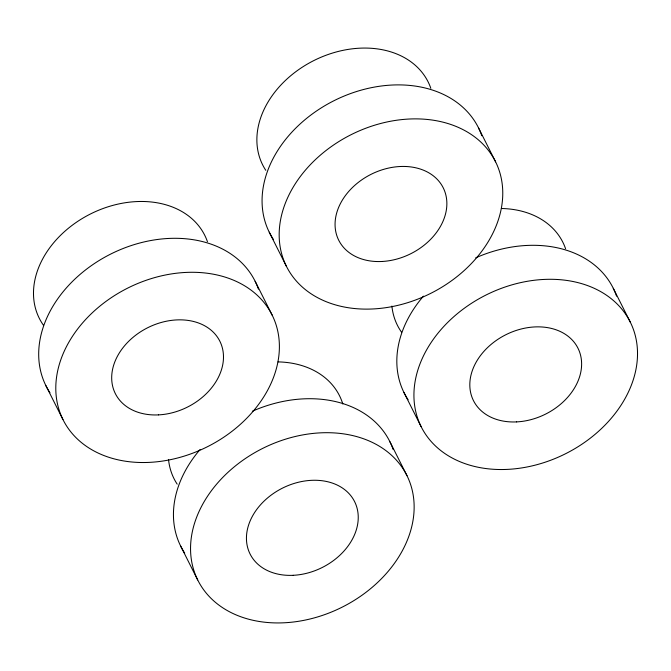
<?xml version="1.0" encoding="UTF-8"?>
<svg xmlns="http://www.w3.org/2000/svg" width="671" height="671" viewBox="0 0 671 671"><rect width="100%" height="100%" fill="white"/><g stroke="black" fill="none" stroke-linecap="round" stroke-linejoin="round"><path stroke-width="1.01" d="M613.269 288.287L630.363 322.273A116.913 88.773 -26.7 0 1 507.486 469.381A116.913 88.773 -26.7 0 1 439.304 331.575A116.913 88.773 -26.7 0 1 630.363 322.273M478.515 127.876L495.609 161.862A116.913 88.773 -26.7 0 1 372.732 308.97A116.913 88.773 -26.7 0 1 304.55 171.164A116.913 88.773 -26.7 0 1 495.609 161.862M403.984 392.56L421.078 426.546M389.893 441.694L406.987 475.68A116.913 88.773 -26.7 0 1 284.11 622.789A116.913 88.773 -26.7 0 1 215.928 484.982A116.913 88.773 -26.7 0 1 406.987 475.68M269.23 232.149L286.324 266.135M255.139 281.283L272.233 315.269A116.913 88.773 -26.7 0 1 149.356 462.378A116.913 88.773 -26.7 0 1 81.174 324.571A116.913 88.773 -26.7 0 1 272.233 315.269M180.6 545.968L197.693 579.954M45.846 385.557L62.94 419.543M475.705 257.832A116.913 88.773 -26.7 0 1 616.557 296.137M408.094 399.731A116.913 88.773 -26.7 0 1 423.443 296.137M501.396 208.496A92.556 70.279 -26.7 0 1 565.578 248.723M401.568 332.229A92.556 70.279 -26.7 0 1 391.906 306.051M273.332 239.312A116.913 88.773 -26.7 0 1 334.653 100.373A116.913 88.773 -26.7 0 1 481.803 135.727M265.791 170.317A92.556 70.279 -26.7 0 1 314.33 60.323A92.556 70.279 -26.7 0 1 430.824 88.304M252.33 411.239A116.913 88.773 -26.7 0 1 393.172 449.545M184.71 553.13A116.913 88.773 -26.7 0 1 200.067 449.536M278.02 361.895A92.556 70.279 -26.7 0 1 342.814 404.009M177.169 484.135A92.556 70.279 -26.7 0 1 168.53 459.459M49.956 392.72A116.913 88.773 -26.7 0 1 111.269 253.781A116.913 88.773 -26.7 0 1 258.419 289.126M43.43 325.217A92.556 70.279 -26.7 0 1 89.889 214.267A92.556 70.279 -26.7 0 1 207.448 241.711M516.603 421.9A58.461 44.387 -26.7 0 0 578.041 348.341A58.461 44.387 -26.7 0 0 482.508 352.996A58.461 44.387 -26.7 0 0 516.603 421.9M381.849 261.489A58.461 44.387 -26.7 0 0 443.288 187.93A58.461 44.387 -26.7 0 0 347.754 192.585A58.461 44.387 -26.7 0 0 381.849 261.489M293.227 575.307A58.461 44.387 -26.7 0 0 354.665 501.749A58.461 44.387 -26.7 0 0 259.132 506.404A58.461 44.387 -26.7 0 0 293.227 575.307M158.473 414.888A58.461 44.387 -26.7 0 0 219.912 341.338A58.461 44.387 -26.7 0 0 124.378 345.984A58.461 44.387 -26.7 0 0 158.473 414.888"/></g></svg>
